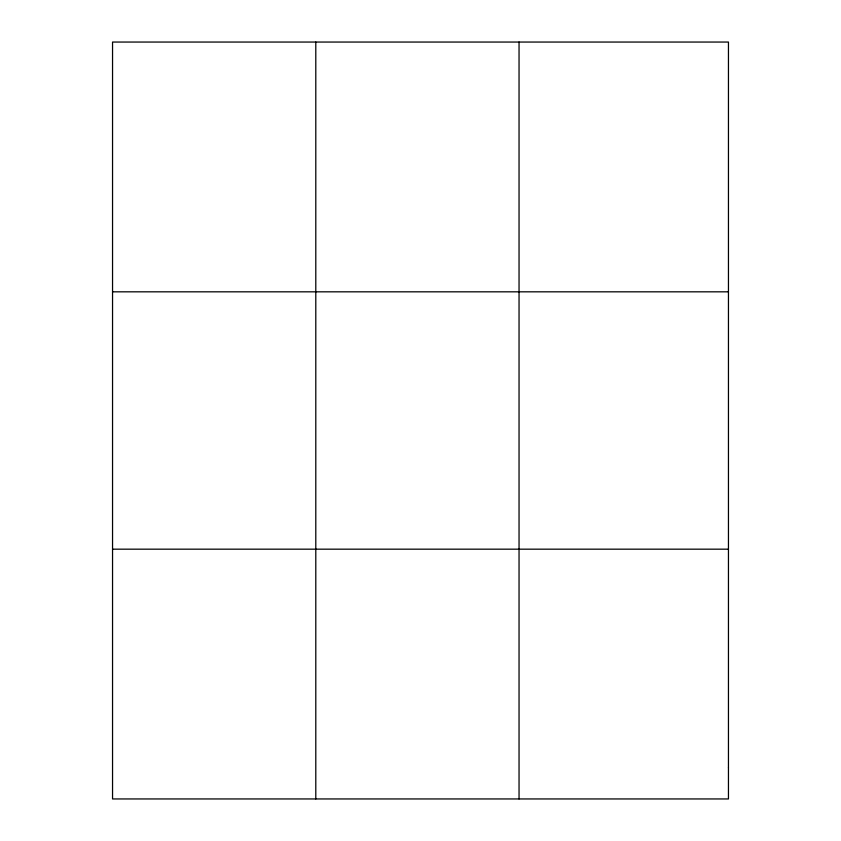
<?xml version="1.0" encoding="UTF-8"?>
<svg xmlns="http://www.w3.org/2000/svg" width="841" height="841" viewBox="0 0 841 841"><rect width="100%" height="100%" fill="white"/><g stroke="black" fill="none" stroke-linecap="round" stroke-linejoin="round"><path stroke-width="1.26" d="M315.796 798.95L315.796 42.05M519.044 798.95L519.044 42.05M112.547 291.827L728.453 291.827M112.547 549.173L728.453 549.173M728.453 767.728L728.453 798.95L112.547 798.95L112.547 42.05L728.453 42.05L728.453 767.728"/></g></svg>
